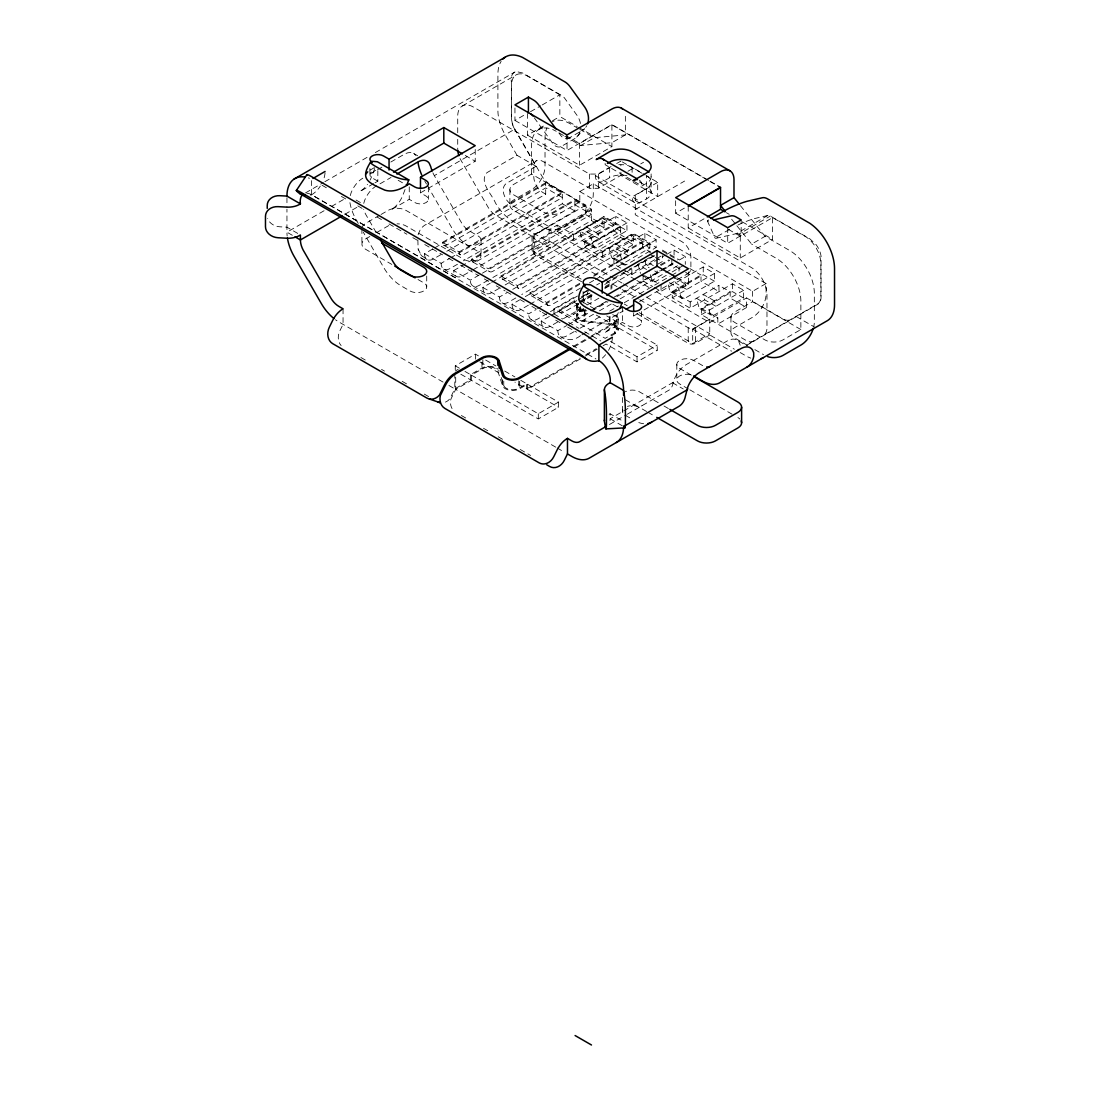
<?xml version="1.0" encoding="UTF-8"?>
<svg xmlns="http://www.w3.org/2000/svg" width="1100" height="1100" viewBox="0 0 1100 1100"><rect width="100%" height="100%" fill="white"/><g stroke="black" fill="none" stroke-linecap="round" stroke-linejoin="round"><path stroke-width="0.75" stroke-dasharray="5 3.75" d="M455.263 277.709L311.63 194.782L311.63 179.245A38.225 22.069 60 0 0 308.33 177.911M418.096 234.74L420.736 228.511L424.229 225.514L536.442 160.738M350.268 195.621L351.134 192.706A19.044 11 -60 0 1 362.794 178.2M363.743 203.39L364.609 200.489A19.044 11 -60 0 1 376.269 185.982L391.009 177.471M627.261 414.219L669.212 390.005A15.867 9.158 60 0 0 671.344 387.805L671.688 387.172A16.115 10.436 67 0 0 672.815 384.134L674.3 379.294A19.044 11 -60 0 1 685.96 364.788L727.251 340.945A19.044 11 -60 0 1 738.925 341.99L740.204 345.221M374.756 168.52L371.429 177.114A19.044 11 -60 0 1 370.081 180.111M405.061 189.53L402.848 195.25A19.044 11 -60 0 1 394.666 207.212L391.188 209.756L409.255 199.32L414.865 202.565A7.934 4.579 0 0 0 426.085 202.565A7.934 4.579 0 0 0 426.085 196.089L420.475 192.844L420.475 189.736M588.514 290.18L584.623 300.204A19.044 11 -60 0 1 583.275 303.201M618.269 312.62L616.041 318.34A19.044 11 -60 0 1 607.874 330.303L604.381 332.846L622.449 322.41L628.059 325.655A7.934 4.579 0 0 0 639.279 325.655A7.934 4.579 0 0 0 639.279 319.179L633.669 315.934L633.669 312.826M576.73 137.046L584.444 128.769A20.061 16.143 43 0 1 582.973 130.02L568.714 138.284M305.511 192.899L323.331 182.6M324.816 181.748L367.909 156.874M375.334 152.584L514.979 71.954M462.33 105.971L516.189 74.869M311.41 194.92L311.63 194.782A19.044 11 -60 0 0 320.293 186.147M370.136 170.088L375.306 167.09M370.178 173.951L376.076 170.541M377.547 169.689L381.975 167.131M390.816 162.03L404.085 154.371A19.044 11 -60 0 1 415.759 155.403M324.074 210.746L286.949 232.183A34.911 20.157 60 0 0 287.155 236.019M331.512 206.456L344.877 198.729M373.615 183.617L359.769 191.62L363.248 189.076A19.044 11 -60 0 0 367.482 184.346M375.018 182.806L377.836 181.184L377.836 170.308M344.974 214.225L358.339 206.511M514.951 107.979L514.951 120.422L525.731 114.194M530.461 111.719L540.746 105.792M542.217 104.94L559.845 94.765L559.845 116.531L577.184 126.541M381.054 214.472L388.066 210.416A12.691 7.329 0 0 1 406.024 210.416L464.241 244.021A9.845 5.679 0 0 0 478.156 244.021A9.845 5.679 0 0 0 478.156 235.991L469.329 230.904A15.867 9.158 60 0 1 461.395 222.53L434.321 175.629L514.663 129.236A15.867 9.158 60 0 1 511.954 122.664L511.748 121.729A15.867 9.158 60 0 1 511.362 118.167L511.362 82.06A16.129 9.309 60 0 1 516.299 71.541L522.582 72.999L562.086 95.796A6.353 3.671 60 0 1 564.658 98.216L577.197 115.596A20.061 16.143 43 0 1 580.553 124.011M379.651 215.27L365.626 223.369A12.691 7.329 0 0 0 362.34 226.655M420.475 192.844L475.228 161.233L475.228 148.789M527.519 113.424L527.519 135.19L545.146 125.015M552.489 120.766L559.845 116.531M538.794 129.566L545.531 125.689M369.834 236.5L365.626 238.92A12.691 7.329 0 0 0 365.626 249.288L391.82 264.413M376.846 232.444L388.066 225.968A12.691 7.329 0 0 1 390.692 224.799M536.058 166.279L517.014 155.292L486.942 172.659C478.514 182.077 492.195 194.508 495.413 202.881A34.911 20.157 60 0 0 512.875 221.32L549.065 242.206L549.065 226.669L512.875 205.769A15.867 9.158 60 0 1 506.632 199.98C503.456 195.36 501.105 187.798 505.973 183.645L536.058 166.279L514.663 129.236M514.951 120.422L567.023 150.48L611.902 124.561L708.62 180.4M566.197 135.754L579.59 143.481L611.902 124.823L708.62 180.661M747.643 345.455L734.662 337.961A12.691 7.329 0 0 1 734.662 327.594L752.62 317.226A19.044 11 -60 0 0 766.081 293.906L766.081 283.539L593.285 183.782L579.81 191.551L579.81 201.919L531.561 174.061L513.604 184.429A12.691 7.329 0 0 0 513.604 194.796L543.909 212.286A12.691 7.329 0 0 0 561.866 212.286M564.919 136.304L580.814 145.475L594.275 137.706L625.364 134.929L625.364 116.792A19.223 11.096 -60 0 0 624.882 113.052M625.364 134.929L611.902 142.697L580.814 145.475M442.461 242.344L459.071 251.928A6.353 3.671 -60 0 0 463.567 254.526L562.306 197.505L545.696 187.921L446.957 244.929A6.353 3.671 -60 0 1 442.461 242.344L545.696 182.738L562.306 192.321L562.306 203.734L463.389 260.837M440.866 254.664L433.496 258.926A12.691 7.329 -60 0 1 424.518 253.742L433.386 248.627M434.857 247.775L545.696 183.782L562.306 193.366L451.467 257.359M527.519 135.19L579.59 165.248L611.902 146.589L611.902 124.561M446.779 251.254L545.696 194.136L545.696 182.738M459.071 251.928L562.306 192.321M424.518 253.742L441.127 263.326L449.982 258.211M545.696 194.136L542.781 192.459A12.691 7.329 60 0 1 533.803 176.907L533.803 166.54A12.691 7.329 60 0 1 542.781 161.356L589.462 188.306L598.441 188.306L620.881 175.354L657.69 196.597L657.69 182.353L646.47 175.876L646.47 185.982A15.867 9.158 0 0 1 646.47 198.935L641.08 202.042A12.691 7.329 -60 0 1 635.621 203.06L597.933 181.431A12.691 7.329 -60 0 1 595.293 175.615L609.661 167.324A15.867 9.158 0 0 1 611.215 166.526M457.724 132.715L457.724 116.146A22.22 12.829 60 0 1 473.44 107.071L589.462 174.061L598.441 174.061L609.661 167.585M616.674 163.529L620.881 161.095L620.881 165.853M457.476 264.248L450.092 268.51A12.691 7.329 -60 0 1 441.127 263.326M626.959 175.697A15.867 9.158 0 0 0 609.661 177.691L604.271 180.799A12.691 7.329 -60 0 1 598.812 181.803L597.933 181.431M579.81 201.919L476.135 261.772A6.353 3.671 -60 0 1 471.639 259.188L574.874 199.581L591.484 209.165L591.484 220.577L489.61 279.386M453.695 270.586L574.874 200.626L591.484 210.21L470.291 280.17L453.695 270.586A12.691 7.329 -60 0 0 462.66 275.77L471.529 270.655M627.962 171.256L635.058 167.172M640.723 163.9L643.555 162.264M473 269.803L574.874 210.98L574.874 199.581M460.047 158.51A15.867 9.158 60 0 0 461.01 160.339L487.974 207.034A15.867 9.158 60 0 0 495.908 215.407L532.015 236.252L585.874 205.15L585.874 214.748L557.15 231.33L557.15 225.115L549.065 229.776L621.967 271.865M581.666 281.765L534.71 254.65L534.71 234.96L549.065 226.669M471.639 259.188L488.249 268.771L591.484 209.165M605.096 163.419A12.691 7.329 -60 0 1 605.179 164.725L641.974 185.982L646.47 183.384A15.867 9.158 0 0 0 649.908 173.401M532.015 236.252L532.015 250.759L549.065 240.914L608.575 275.275M549.065 242.206L534.71 250.511A5.074 2.929 0 0 0 534.71 254.65M646.47 175.615A15.867 9.158 0 0 1 646.47 188.567L632.101 196.859A12.691 7.329 -60 0 0 634.727 202.675M488.125 280.239L479.27 285.354A12.691 7.329 -60 0 1 470.291 280.17M657.69 182.353L635.25 195.305L635.25 214.748L681.931 241.697A12.691 7.329 60 0 1 690.896 257.235L690.896 267.603A12.691 7.329 60 0 1 684.241 273.776M500.816 276.031L517.426 285.615A6.353 3.671 -60 0 0 521.909 288.214L620.661 231.192L604.051 221.609L505.299 278.616A6.353 3.671 -60 0 1 500.816 276.031L604.051 216.425L620.661 226.022L620.661 237.421L521.73 294.525M557.15 225.115L573.526 234.575L602.25 217.979L613.47 224.455L613.47 230.684L631.428 241.051L631.428 234.822L642.648 241.312L642.648 247.528L650.939 252.312M499.221 288.351L491.837 292.614A12.691 7.329 -60 0 1 482.859 287.43L490.256 283.168M491.728 282.315L604.051 217.47L626.945 230.684L597.726 247.555A6.353 3.671 -60 0 1 593.395 246.208L591.03 237.421L579.81 230.945L582.175 239.731A6.353 3.671 -60 0 0 586.506 241.065L615.725 224.208L615.725 216.425L626.945 222.901L626.945 230.684M557.15 231.33L573.526 240.79L615.725 216.425M635.25 209.564L684.612 181.06M505.134 284.941L604.051 227.824L604.051 216.425M644.889 233.269L644.889 241.051L615.684 257.909A6.353 3.671 -60 0 1 611.339 256.575L608.987 247.789L620.207 254.265L622.559 263.051A6.353 3.671 -60 0 0 626.904 264.399L656.123 247.528L656.123 239.745L644.889 233.269L602.704 257.634L584.746 247.266L584.746 241.051L613.47 224.455M517.426 285.615L620.661 226.022M584.746 247.266L626.945 222.901M482.859 287.43L499.469 297.014L506.866 292.751M512.765 289.341L620.661 227.054M515.831 297.935L508.447 302.197A12.691 7.329 -60 0 1 499.469 297.014M595.306 279.524L649.839 248.036L633.229 238.452L534.476 295.46A6.353 3.671 -60 0 1 529.994 292.875L633.229 233.269L649.839 242.866L649.839 252.78M584.746 241.051L602.704 251.419L631.428 234.822M528.399 305.195L521.015 309.457A12.691 7.329 -60 0 1 512.036 304.274L519.434 300.011M525.332 296.601L633.229 234.314L656.123 247.528M675.648 200.75L675.648 213.194L685.781 207.336M529.87 304.343L633.229 244.667L633.229 233.269M620.826 268.097L613.924 264.11L613.924 257.895L642.648 241.312M529.994 292.875L546.604 302.459L581.996 282.026M593.794 275.22L649.839 242.866M613.924 264.11L656.123 239.745M512.036 304.274L528.646 313.857L536.03 309.595M537.515 308.743L581.845 283.14M593.67 276.32L649.839 243.897M580.566 288.035L551.086 305.058A6.353 3.671 -60 0 1 546.604 302.459M589.408 282.934L593.821 280.376M688.215 206.195L688.215 227.961L705.829 217.786M455.263 369.71L455.263 365.819L475.461 354.159L478.376 355.85M554.001 308.811L574.2 297.151L574.2 302.335L554.001 313.995L554.001 308.811L605.179 338.346L614.364 333.039A8.883 5.129 0 0 0 616.564 327.896A8.883 5.129 0 0 0 609.702 324.376L584.705 321.695A10.161 5.857 0 0 1 576.854 317.666A10.161 5.857 0 0 1 579.37 311.781L579.37 307.34M577.486 296.024L537.625 319.041A12.691 7.329 -60 0 1 528.646 313.857M583.399 292.627L587.826 290.07M596.681 284.955L599.638 283.25M583.33 293.178L587.221 290.936M578.394 303.793L563.654 312.304A6.353 3.671 -60 0 1 559.171 309.719L575.382 300.355M581.281 296.945L588.665 292.683M606.361 282.466L631.428 268.001M637.326 264.591L650.595 256.933M653.428 255.819L631.881 268.262L631.881 274.478L622.215 268.895M557.576 322.039L550.192 326.301A12.691 7.329 -60 0 1 541.214 321.118L550.082 316.002M551.554 315.15L576.689 300.644M578.16 299.791L589.985 292.957M604.766 284.433L655.009 255.42M455.263 371.002L458.15 369.339M579.37 301.428L592.309 293.947M605.261 286.481L611.009 283.154L611.009 289.369M580.264 301.936L593.216 294.47M604.711 287.829L611.902 283.676L611.902 288.337M579.865 302.954L593.134 295.295M604.918 288.489L660.921 256.149M631.881 274.478L665.308 255.173M666.779 254.334L674.066 250.113L685.286 256.589L685.286 264.371M563.475 318.629L581.199 308.399M587.098 304.989L598.909 298.169M657.965 264.069L662.406 261.511L662.406 255.599M583.674 308.522L572.962 314.71L576.455 312.166A19.044 11 -60 0 0 581.625 306.075M660.33 264.784L668.951 259.806M464.97 371.429L470.525 374.632L481.965 368.033A10.161 5.857 0 0 1 497.819 369.132M579.37 311.781L583.701 309.293M660.921 265.485L669.694 260.425M471.419 380.339L471.419 375.155L482.859 368.541A8.883 5.129 0 0 1 491.783 367.276A8.883 5.129 0 0 1 497.874 371.236L502.507 385.674A10.161 5.857 0 0 0 509.479 390.197A10.161 5.857 0 0 0 519.681 388.754L527.519 384.216L558.498 402.105L558.498 407.289L538.299 418.949L471.419 380.339L455.703 389.4L450.862 399.204L450.491 401.94A12.691 10.299 -71 0 0 453.324 410.369M611.325 335.844L615.271 333.561A10.161 5.857 0 0 0 617.788 327.676A10.161 5.857 0 0 0 609.936 323.647L584.939 320.98A8.883 5.129 0 0 1 578.064 317.46A8.883 5.129 0 0 1 580.264 312.304L586.039 308.976M729.396 229.488L717.269 236.486A6.353 0.894 -24.2 0 0 716.457 238.232L736.354 233.626L767.773 215.49A6.353 3.671 60 0 1 770.344 216.04L809.848 238.837L816.131 244.654A16.129 9.309 60 0 1 821.067 260.865L821.067 296.959A15.867 9.158 60 0 1 820.683 300.094L820.476 300.781A15.867 9.158 60 0 1 817.781 304.232L746.35 345.469L736.78 339.996M470.525 374.632L470.525 379.816L454.809 388.877L449.969 398.681L448.085 400.551A12.691 10.299 -71 0 1 442.75 402.793M593.766 308.66L606.705 301.194M559.171 309.719L575.768 319.303L589.05 311.644M590.521 310.791L606.746 301.428M614.116 297.165L659.835 270.779M661.306 269.926L673.104 263.106M643.101 274.739L643.101 280.954L673.612 263.34M679.456 259.971L685.286 256.589M541.214 321.118L557.824 330.701L566.692 325.586M568.164 324.734L590.329 311.933M591.814 311.08L608.066 301.702M616.935 296.574L661.279 270.985M662.75 270.132L673.09 264.151M593.533 314.243L580.264 321.901A6.353 3.671 -60 0 1 575.768 319.303M599.418 310.832L611.215 304.026M620.056 298.925L664.263 273.391M665.748 272.539L677.531 265.732M666.298 275.33L656.081 281.243A6.353 3.671 -60 0 1 651.736 279.895L649.385 271.109M672.141 271.961L683.829 265.21M736.354 233.626A6.353 3.671 60 0 1 738.925 234.176L770.344 216.04M574.173 331.623L566.803 335.885A12.691 7.329 -60 0 1 557.824 330.701M580.085 328.212L600.751 316.278M609.62 311.176L618.475 306.061M624.374 302.651L670.148 276.224M671.619 275.371L676.06 272.814M675.648 213.194L727.705 243.251L741.166 235.469L741.166 219.931M728.379 229.377L740.273 236.252L772.585 217.594L805.131 236.376A22.22 12.829 60 0 1 820.848 263.587L820.848 296.725A15.867 9.158 60 0 1 817.548 303.999L746.666 344.919M580.498 335.651C574.764 340.368 566.418 341.303 560.45 336.518M581.969 334.799L623.315 310.929M639.554 301.551L688.27 273.419M654.143 287.334L661.059 291.321L703.244 266.956L714.464 273.433L714.464 281.215L685.245 298.086A6.353 3.671 -60 0 1 680.914 296.739L678.562 287.952L667.342 281.476M573.196 346.445L589.366 337.109M590.837 336.256L614.364 322.685A8.883 5.129 0 0 0 612.686 314.669M736.876 225.761L751.616 244.104L765.091 236.321L789.649 250.498A34.911 20.157 60 0 1 814.33 293.26L814.33 321.764A19.044 11 -60 0 1 813.876 326.054M574.09 346.968L587.317 339.322M588.789 338.484L615.271 323.194A10.161 5.857 0 0 0 614.831 314.669M743.641 298.059L732.421 291.582L703.202 308.44A6.353 3.671 -60 0 1 698.871 307.106L696.506 298.32L707.726 304.796L710.091 313.582A6.353 3.671 -60 0 0 714.423 314.93L743.641 298.059L743.641 290.276L732.421 283.8L690.223 308.165L672.279 297.798L672.279 291.582L701.002 275L701.002 281.215L718.96 291.582L718.96 285.354L730.18 291.844L730.18 298.059L746.556 307.519L746.556 297.921L782.664 318.766A15.867 9.158 60 0 0 790.598 319.564M714.464 281.215L703.244 274.739L674.025 291.596A6.353 3.671 -60 0 1 669.694 290.262L667.727 282.934M633.669 315.934L638.11 313.376M644.036 309.952L688.435 284.322L688.435 271.879M688.215 227.961L740.273 258.019L772.585 239.36L772.585 217.594M672.279 297.798L714.464 273.433M501.188 377.52L503.759 385.536A8.883 5.129 0 0 0 509.864 389.51A8.883 5.129 0 0 0 518.774 388.231L526.625 383.707L526.625 388.877L514.924 382.126M526.625 388.877L579.975 358.078M585.901 354.654L596.283 348.673M527.519 384.216L527.519 389.4L583.839 356.881M585.324 356.029L597.176 349.181M603.102 345.771L606.072 344.053L637.038 361.928L657.236 350.268L657.236 345.084L606.705 315.92M672.279 291.582L690.223 301.95L718.96 285.354M754.023 341.041L752.18 341.743A15.867 9.158 60 0 1 745.951 340.34L701.442 314.641L701.442 308.426L730.18 291.844M701.442 314.641L743.641 290.276M471.419 375.155L538.299 413.765L558.498 402.105M610.5 341.426L637.038 356.757L657.236 345.084M579.81 191.551L752.62 291.321L766.081 283.539M623.452 283.869L709.747 333.685L692.697 343.53L692.697 329.024L746.556 297.921M639.788 299.778L688.215 327.731A5.074 2.929 0 0 0 695.393 327.731L709.747 319.44L709.747 334.978L734.36 349.195M746.556 307.519L717.832 324.101L717.832 317.886L709.747 322.548L656.191 291.624M800.869 329.546L752.62 301.689L734.662 312.056A12.691 7.329 0 0 0 734.662 322.41L764.954 339.914A12.691 7.329 0 0 0 782.911 339.914L800.869 329.546L800.869 301.043A34.911 20.157 60 0 0 776.188 258.28L751.616 244.104M636.845 313.624L688.215 343.282A5.074 2.929 0 0 0 695.393 343.282L709.747 334.978M673.434 382.195L610.115 418.756A15.867 9.158 60 0 1 609.263 423.225M609.441 424.518L626.134 414.879M767.773 215.49L755.232 218.391A20.061 2.846 -24.2 0 0 735.185 226.353M578.449 303.462A8.883 5.129 0 0 0 584.939 310.613L588.266 310.97M577.294 303.16A10.161 5.857 0 0 0 584.705 311.327L588.033 311.685M710.105 181.266L720.527 187.275M559.845 94.765L527.299 75.969A22.22 12.829 60 0 0 511.582 85.044L511.582 118.181A15.867 9.158 60 0 0 514.882 129.236L541.832 175.931A15.867 9.158 60 0 0 549.766 184.305L585.874 205.15M710.105 181.514L720.527 187.536M578.627 127.38L611.902 146.589M726.357 212.671L729.245 214.335M742.253 221.843L772.585 239.36M578.38 128.535L569.717 123.53A34.911 20.157 60 0 0 552.255 121.797M579.824 129.36L594.275 137.706M618.805 164.711A15.867 9.158 0 0 1 632.101 167.324L645.026 174.79M622.284 161.906L645.026 175.037M738.925 234.176L741.166 235.469M559.144 132.976L563.475 135.479M639.279 181.83L646.47 185.982M595.293 175.615L641.08 202.042M635.25 200.489L751.273 267.479A22.22 12.829 60 0 1 766.975 294.69L766.975 327.827A15.867 9.158 60 0 1 763.689 335.087M796.372 316.58L815.416 327.58M662.406 250.113L679.002 259.71M662.406 251.157L677.627 259.944M689.783 268.51L701.002 275M574.874 204.765L591.484 214.349L492.731 271.37A6.353 3.671 -60 0 1 488.249 268.771M585.874 214.748L602.25 224.208L602.25 217.979M680.116 269.156L671.825 264.371L671.825 259.71M685.63 272.346L689.783 274.739L689.783 271.631M562.306 203.734L574.874 210.98M591.484 220.577L604.051 227.824M620.661 237.421L633.229 244.667M649.839 254.265L654.019 256.685M655.421 257.482L662.406 261.511M465.231 155.458L475.228 161.233M677.009 277.722L688.435 284.322M653.317 265.595L644.889 260.741L646.332 266.131L649.138 267.74M654.748 270.985L657.553 272.607L656.123 267.218M646.58 269.486L638.165 264.632L640.516 273.419M613.924 257.895L626.354 265.072M644.476 275.536L658.295 283.511M701.442 308.426L717.832 317.886M583.399 241.423L594.619 247.899M612.576 258.266L623.796 264.743M641.754 275.11L652.974 281.586M670.931 291.954L682.151 298.43M700.095 308.798L711.315 315.274M643.101 280.954L652.768 286.536M623.452 272.718L635.36 279.593M636.845 280.459L650.237 288.186M754.861 349.621L763.524 354.626M413.614 153.422L417.656 155.76M610.074 276.141L621.967 283.002M740.162 352.536L745.951 355.877A34.911 20.157 60 0 0 750.764 358.119M692.697 329.024L728.805 349.869A15.867 9.158 60 0 0 731.706 351.106M603.666 278.919L534.71 239.099A5.074 2.929 0 0 1 534.71 234.96M605.138 279.771L620.716 288.764M622.174 289.603L638.316 298.925M532.015 250.759L581.116 279.111M624.25 304.026L627.234 305.745M639.141 312.606L692.697 343.53M398.159 180.29L406.725 185.226M612.796 304.205L619.933 308.316M377.836 181.184L372.226 177.939A7.934 4.579 0 0 1 375.788 170.28M582.533 301.95L588.074 305.154M590.356 306.474L597.795 310.764M574.2 302.335L578.366 304.741M596.31 315.095L657.236 350.268M691.322 375.127L679.676 368.418A9.845 5.679 0 0 1 679.676 360.374A9.845 5.679 0 0 1 693.591 360.374L702.405 365.475A15.867 9.158 60 0 0 705.32 366.699M443.781 245.245L460.391 254.829M472.959 262.089L489.569 271.673M502.136 278.933L518.732 288.516M531.3 295.776L547.91 305.36M688.408 389.001L679.676 383.955A9.845 5.679 0 0 1 678.837 376.489A9.845 5.679 0 0 1 691.556 375.031M689.865 389.84L734.979 415.882M554.001 313.995L562.774 319.055M568.618 322.438L578.861 328.336M584.705 331.719L600.793 341M356.07 200.049L362.794 203.94M672.499 382.745L683.265 388.96M322.053 185.254L326.507 187.839M341.399 196.433L347.353 199.87M357.775 205.879L362.23 208.464M377.121 217.044L383.075 220.481M389.029 223.919L406.89 234.231M412.844 237.669L418.797 241.106M424.751 244.544L442.612 254.856M448.566 258.294L454.52 261.731M460.474 265.169L478.335 275.481M484.289 278.919L490.243 282.356M496.196 285.794L505.12 290.95M506.605 291.816L514.058 296.106M520.011 299.544L525.951 302.981M531.905 306.419L540.842 311.575M542.327 312.428L549.766 316.731M555.72 320.169L561.674 323.606M567.627 327.044L576.565 332.2M427.144 259.559L421.644 255.667M443.754 269.143L456.321 276.403M472.931 285.986L485.499 293.246M502.095 302.83L514.663 310.09M531.273 319.674L543.84 326.934M306.79 193.242A16.129 9.309 60 0 1 311.63 194.782L595.925 358.93M658.199 402.655L639.279 391.737A9.845 5.679 0 0 0 625.364 391.737M664.029 406.024L668.388 408.54M418.014 279.538L423.844 282.893A9.845 5.679 0 0 1 423.844 290.936A9.845 5.679 0 0 1 409.929 290.936L401.115 285.835A34.911 20.157 60 0 1 383.652 267.41L363.33 232.224M646.566 411.482L639.279 407.289A9.845 5.679 0 0 0 627.413 406.381M648.01 412.321L655.298 416.529M625.364 399.768L634.191 404.855A15.867 9.158 60 0 0 642.125 405.639M625.364 415.319L632.72 419.554M297.715 233.406L286.949 227.178L279.881 226.806A12.691 10.326 9.2 0 1 267.671 218.46M609.084 414.301A16.17 9.336 0 0 1 610.115 413.765L622.229 420.75M292.325 235.29L286.949 232.183L286.949 209.179M622.229 425.755L610.115 418.756L610.115 413.765M485.691 360.071L495.921 365.97M504.694 371.044L514.924 376.942M520.781 380.325L526.625 383.707M479.848 361.873L498.85 372.845M527.519 389.4L558.498 407.289M455.263 365.819L459.415 368.225M460.804 374.206L470.525 379.816M443.053 382.085L338.718 321.86A34.911 20.157 60 0 1 335.5 319.756M448.924 385.481L454.809 388.877L454.809 374.894M555.706 447.136L455.703 389.4L455.703 376.97M557.178 447.989L564.534 452.224M360.924 357.514L365.337 360.058M381.549 369.408L384.491 371.112M402.16 381.315L406.574 383.873M424.256 394.075L430.141 397.471M461.354 415.498L468.71 419.746M483.45 428.244L487.864 430.801M498.176 436.755L505.533 441.004M520.259 449.501L530.571 455.455M417.876 239.965L418.11 248.903L421.066 255.035M420.571 254.526L422.592 256.644M740.424 205.645L765.091 236.321M731.624 219.216L735.831 224.455M558.924 132.976L560.849 135.657A6.353 5.101 43 0 0 569.016 138.16M534.229 117.741L553.135 143.935A6.353 5.101 43 0 0 561.289 146.438L575.259 138.297A20.061 16.143 43 0 0 580.415 130.267M517.014 155.292L505.134 134.722A34.911 20.157 60 0 1 499.207 120.312L498.74 118.25A34.911 20.157 60 0 1 497.901 110.385L497.901 74.291A38.225 22.069 60 0 1 501.146 61.339M424.793 181.101L426.484 184.03M427.322 185.501L451.88 228.03A34.911 20.157 60 0 0 469.329 246.455L478.156 251.542A9.845 5.679 0 0 1 478.156 259.572A9.845 5.679 0 0 1 464.241 259.572L406.024 225.968A12.691 7.329 0 0 0 397.045 223.822M376.241 232.595L366.08 214.995A15.867 9.158 60 0 1 363.949 210.334L363.701 209.357M358.256 223.424L356.565 220.495A34.911 20.157 60 0 1 349.814 202.001M707.424 221.018L715.151 238.205M418.11 248.903L418.495 250.209M752.62 291.321L752.62 301.689M740.273 236.252L740.273 258.019M732.421 283.8L732.421 291.582M730.95 317.226L730.95 332.778M727.705 227.7L727.705 243.251M703.244 266.956L703.244 274.739M695.393 327.731L695.393 343.282M690.223 301.95L690.223 308.165M688.215 327.731L688.215 343.282M679.002 266.668L679.002 271.109M676.803 364.389L676.803 379.94M674.066 250.113L674.066 257.895M661.059 285.106L661.059 291.321M651.118 173.951L651.118 176.907M651.118 182.091L651.118 192.459M646.47 188.567L646.47 198.935M641.602 311.534L641.602 322.41M637.038 356.757L637.038 361.928M632.101 167.324L632.101 176M622.449 306.859L622.449 322.41M622.49 411.304L622.49 395.752A9.845 5.679 0 0 0 622.82 397.224M620.881 172.191L620.881 175.354M618.214 319.413L618.214 329.78M616.949 319.357L616.949 329.725M615.271 323.194L615.271 333.561M614.364 322.685L614.364 333.039M609.936 316.25L609.936 323.647M609.661 167.324L609.661 177.691M609.702 316.965L609.702 324.376M602.704 251.419L602.704 257.634M598.441 174.061L598.441 188.306M593.285 183.782L593.285 194.136A19.044 11 -60 0 1 579.81 217.47L561.866 227.837A12.691 7.329 0 0 1 543.909 227.837L513.604 210.334A12.691 7.329 0 0 1 513.604 199.98L531.561 189.613A19.044 11 -60 0 0 545.023 166.292L545.023 137.775A34.911 20.157 60 0 1 546.906 127.958M591.03 294.951L591.03 304.274L585.42 301.029A7.934 4.579 0 0 1 588.981 293.37M589.462 174.061L589.462 188.306M584.939 310.613L584.939 320.98M584.705 311.327L584.705 321.695M583.096 291.582L583.096 297.798M580.264 306.377L580.264 312.304M579.59 143.481L579.59 165.248M577.679 305.25L577.679 315.618M576.414 305.209L576.414 315.576M573.526 234.575L573.526 240.79M567.023 134.929L567.023 150.48M538.299 413.765L538.299 418.949M533.211 237.036L533.211 252.574M531.561 174.061L531.561 145.558A34.911 20.157 60 0 1 556.243 131.299M519.681 381.342L519.681 388.754M518.774 380.834L518.774 388.231M509.891 189.613L509.891 205.15M503.759 381.095L503.759 385.536M502.507 379.748L502.507 385.674M482.859 359.659L482.859 368.541M481.965 362.106L481.965 368.033M481.03 240.006L481.03 255.558M475.461 354.159L475.461 359.342M457.724 139.343L457.724 149.284M428.409 186.89L428.409 199.32M426.717 276.031L426.717 286.907M409.255 186.89L409.255 199.32M369.902 168.493L369.902 174.708M361.914 228.553L361.914 244.104M343.049 308.811L343.049 324.363L339.873 330.784A12.691 10.299 -71 0 0 341.124 345.579M286.949 197.725L286.949 207.542M311.63 194.782A37.62 21.725 -60 0 1 310.296 195.085M325.05 172.851A19.044 11 -60 0 1 323.29 180.276M586.768 125.689A20.061 16.143 43 0 1 585.723 127.325M708.744 221.031A6.353 0.894 -24.2 0 1 708.51 219.931M639.348 180.166A12.691 7.329 -60 0 1 641.974 185.982M434.308 175.601A15.867 9.158 60 0 1 432.919 172.838M498.63 370.081A10.161 5.857 0 0 1 499.125 371.112M737.894 417.574A12.691 7.329 0 0 1 739.915 419.086M643.638 423.692A34.911 20.157 60 0 1 637.409 422.029M622.82 412.775A9.845 5.679 0 0 1 622.82 409.832M612.356 337.315A19.044 11 -60 0 1 608.41 350.584M605.619 354.668A19.044 11 -60 0 1 602.374 358.091M597.768 233.53L586.548 227.054L587.991 232.444L599.211 238.92L597.768 233.53M626.945 250.374L615.725 243.897L617.169 249.288L628.389 255.764L626.945 250.374M685.286 284.061L674.066 277.585L675.51 282.975L686.73 289.451L685.286 284.061M714.464 300.905L703.244 294.429L704.688 299.819L715.907 306.295L714.464 300.905"/><path stroke-width="1.5" d="M605.399 426.841L579.727 441.664A15.867 9.158 60 0 1 571.794 440.88L567.476 438.377L567.476 453.929L571.794 456.431A34.911 20.157 60 0 0 589.256 458.15L678.727 406.491A34.911 20.157 60 0 0 685.493 395.794L687.761 387.062A19.044 11 -60 0 1 699.435 372.556L740.726 348.714A19.044 11 -60 0 1 752.386 349.759L753.692 352.715L753.72 356.414A34.911 20.157 60 0 1 746.955 367.111M370.81 161.755C359.246 179.726 368.266 182.449 384.876 190.163C393.553 192.789 402.229 188.595 409.255 183.782L414.865 187.014A7.934 4.579 0 0 0 426.085 187.014A7.934 4.579 0 0 0 426.085 180.538L420.475 177.292L420.475 188.183M406.725 185.226L408.801 179.891L377.382 161.755L373.505 161.397A12.691 2.681 21.2 0 0 374.701 165.894L388.163 173.662A12.691 2.681 21.2 0 0 404.924 179.548L408.801 179.891M584.018 284.845C572.44 302.816 581.474 305.539 598.084 313.252C606.76 315.879 615.436 311.685 622.449 306.859L628.059 310.104A7.934 4.579 0 0 0 639.279 310.104A7.934 4.579 0 0 0 639.279 303.627L633.669 300.382L633.669 311.272M619.933 308.316L622.009 302.981L590.59 284.845L586.699 284.488A12.691 2.681 21.2 0 0 587.895 288.984L601.37 296.752A12.691 2.681 21.2 0 0 618.118 302.637L622.009 302.981M567.476 453.929L564.3 460.35A12.691 10.299 -71 0 1 549.711 466.51L546.769 464.805M296.326 190.52L306.859 174.735M366.149 173.772L367.757 171.806M294.044 179.094L505.01 57.296M312.978 178.461L325.091 171.463M372.226 162.401A7.934 4.579 0 0 1 372.226 155.925A7.934 4.579 0 0 1 383.446 155.925L389.056 159.156L443.809 127.545L475.228 145.681L420.475 177.292M393.498 172.136L443.809 143.096L462.385 153.808M556.023 128.961L538.643 104.871A12.691 7.329 60 0 0 533.5 100.031L528.426 97.089L514.951 104.871L567.023 134.929L611.902 109.01A19.223 11.096 -60 0 1 622.545 108.996M396.908 174.061L417.56 162.14A19.044 11 -60 0 1 429.22 163.185L430.705 166.54A16.115 8.016 53.9 0 0 431.832 170.019L432.176 170.94M342.004 215.944L300.41 239.951L295.02 236.844M607.42 163.433L609.661 162.14A15.867 9.158 0 0 1 632.101 162.14L646.47 170.431A15.867 9.158 0 0 1 648.986 172.329M688.669 205.659L720.527 187.275L720.527 209.303L707.3 216.934M688.215 206.195L720.527 187.536M713.501 219.931L730.95 215.903A12.691 7.329 60 0 1 736.093 216.989L741.166 219.931L727.705 227.7L675.648 197.643L720.527 171.724A19.223 11.096 -60 0 1 733.989 179.506L733.989 197.643L720.527 205.411L725.381 211.461M710.902 218.515L723.58 211.2A20.061 2.846 -24.2 0 1 747.505 201.19L762.369 197.752A12.691 7.329 60 0 1 767.511 198.853L809.848 223.3A38.225 22.069 60 0 1 834.529 268.647L834.529 304.741A34.911 20.157 60 0 1 833.69 311.63L833.223 313.143A34.911 20.157 60 0 1 827.296 320.719L719.867 382.745A34.911 20.157 60 0 1 702.405 381.013L693.591 375.925M585.42 285.491A7.934 4.579 0 0 1 585.42 279.015A7.934 4.579 0 0 1 596.64 279.015L602.25 282.246L657.016 250.635L688.435 268.771L633.669 300.382M606.691 295.226L657.016 266.186L675.579 276.897M626.257 309.224L633.641 304.961M570.254 348.15L518.774 377.864A8.883 5.129 0 0 1 509.864 379.143A8.883 5.129 0 0 1 503.759 375.169L499.125 360.745A10.161 5.857 0 0 0 492.154 356.207A10.161 5.857 0 0 0 481.965 357.665L454.809 373.34A18.411 10.629 -60 0 0 444.428 384.986L439.45 395.065L437.553 396.921A12.691 10.299 -71 0 1 426.979 398.104L332.722 343.681A12.691 10.299 -71 0 1 329.354 327.168L332.654 320.471A18.411 10.629 -60 0 1 343.049 308.811L338.718 306.309A15.867 9.158 60 0 1 330.784 297.935L303.188 250.099A15.867 9.158 60 0 1 300.41 239.951L300.41 234.96A16.17 9.336 0 0 1 285.478 238.15L278.107 237.751A12.691 10.326 9.2 0 1 265.471 226.71L265.471 216.343A12.691 10.326 9.2 0 1 278.107 206.649L285.478 207.048A16.17 9.336 0 0 0 300.41 203.857A16.129 9.309 60 0 1 302.871 194.466M569.676 349.511L519.681 378.386A10.161 5.857 0 0 1 509.479 379.844A10.161 5.857 0 0 1 502.507 375.306L497.874 360.869A8.883 5.129 0 0 0 491.783 356.909A8.883 5.129 0 0 0 482.859 358.174L455.703 373.849A18.411 10.629 -60 0 0 445.321 385.509L440.344 395.574L439.959 398.31A12.691 10.299 -71 0 0 444.936 408.471L539.192 462.88A12.691 10.299 -71 0 0 553.768 456.734L557.081 450.038A18.411 10.629 -60 0 1 567.476 438.377M612.356 337.315L598.895 345.084L598.895 360.635A16.129 9.309 60 0 1 610.115 382.663L623.576 390.431L624.236 394.515A12.691 0.962 86.9 0 1 625.405 412.184L625.405 422.551A12.691 0.962 86.9 0 1 624.236 425.618M598.675 360.759L598.895 360.635A37.62 21.725 -60 0 1 585.186 358.105A12.691 1.155 33.7 0 0 570.611 348.054L301.304 192.569A12.691 1.155 33.7 0 0 297.921 192.252A37.62 21.725 -60 0 0 302.926 194.92M623.576 426.539L686.909 389.964M605.866 428.89L624.827 427.873M300.41 203.857L286.949 196.089L279.881 195.704A12.691 10.326 9.2 0 0 267.231 205.397L267.231 208.354M429.495 399.053L440.027 402.683A12.691 10.299 -71 0 1 437.511 401.72M621.39 108.13L730.015 170.844M720.527 209.303L724.9 211.833M602.539 158.922L636.405 178.461M694.237 376.819L737.894 402.022A12.691 7.329 0 0 1 737.894 412.39L715.454 425.342A12.691 7.329 0 0 1 697.496 425.342L669.845 409.379M299.778 193.586L587.029 359.439M381.631 242.976L423.844 267.355A9.845 5.679 0 0 1 423.844 275.385A9.845 5.679 0 0 1 409.929 275.385L401.115 270.298A15.867 9.158 60 0 1 393.181 261.91L380.476 239.924M394.735 266.09L415.112 277.86M656.755 417.368L697.496 440.894A12.691 7.329 0 0 0 715.454 440.894L737.894 427.941A12.691 7.329 0 0 0 741.18 420.86M575.094 1035.54L591.484 1045M733.989 197.643L739.351 204.311M418 162.401L418.027 162.608A34.911 20.157 60 0 0 421.712 175.01M741.606 407.206L741.606 422.757M657.016 250.635L657.016 266.186M623.576 395.354L623.576 390.431A38.225 22.069 60 0 0 598.895 345.084L595.719 342.32A12.691 1.155 33.7 0 0 581.144 332.269L311.836 176.798A12.691 1.155 33.7 0 0 307.312 175.395M604.381 389.689L604.381 420.791M602.25 282.246L602.25 293.136M528.426 97.089L528.426 112.64M499.125 360.745L499.125 368.143M497.874 360.869L497.874 365.31M443.809 127.545L443.809 143.096M389.056 159.156L389.056 170.046M458.879 155.678A15.867 9.158 60 0 1 457.751 150.136M333.905 318.532A34.911 20.157 60 0 1 321.269 303.435L294.181 256.506A34.911 20.157 60 0 1 287.416 238.012M530.668 113.933A6.353 3.671 60 0 1 533.046 116.105M610.115 382.663A16.17 9.336 0 0 0 604.587 391.284L605.275 395.533A12.691 0.962 86.9 0 1 606.444 413.201L606.444 423.569A12.691 0.962 86.9 0 1 605.275 426.635L604.587 422.386A16.17 9.336 0 0 1 604.45 419.994M305.25 195.36A37.62 21.725 -60 0 1 304.067 195.181M587.579 123.915A20.061 16.143 43 0 0 584.925 107.319L570.061 86.735A12.691 7.329 60 0 0 564.919 81.881L522.582 57.448A38.225 22.069 60 0 0 502.906 59.084M286.949 196.089A38.225 22.069 60 0 1 305.113 177.086M813.312 328.309A19.044 11 -60 0 1 800.869 345.084L782.911 355.451A12.691 7.329 0 0 1 767.594 356.62M603.969 160.243A12.691 7.329 -60 0 0 596.2 159.541L609.661 151.772A15.867 9.158 0 0 1 632.101 151.772L646.47 160.064A15.867 9.158 0 0 1 646.47 173.016L632.995 180.799A12.691 7.329 -60 0 1 637.491 179.589M623.521 428.368A34.911 20.157 60 0 1 616.344 442.516M710.352 366.259A15.867 9.158 60 0 1 709.239 366.74M708.648 366.891A15.867 9.158 60 0 1 706.709 366.96M738.829 349.456A15.867 9.158 60 0 1 737.44 350.611M651.64 422.139A34.911 20.157 60 0 1 647.9 423.527M763.4 357.61A34.911 20.157 60 0 1 760.98 358.669"/></g></svg>
